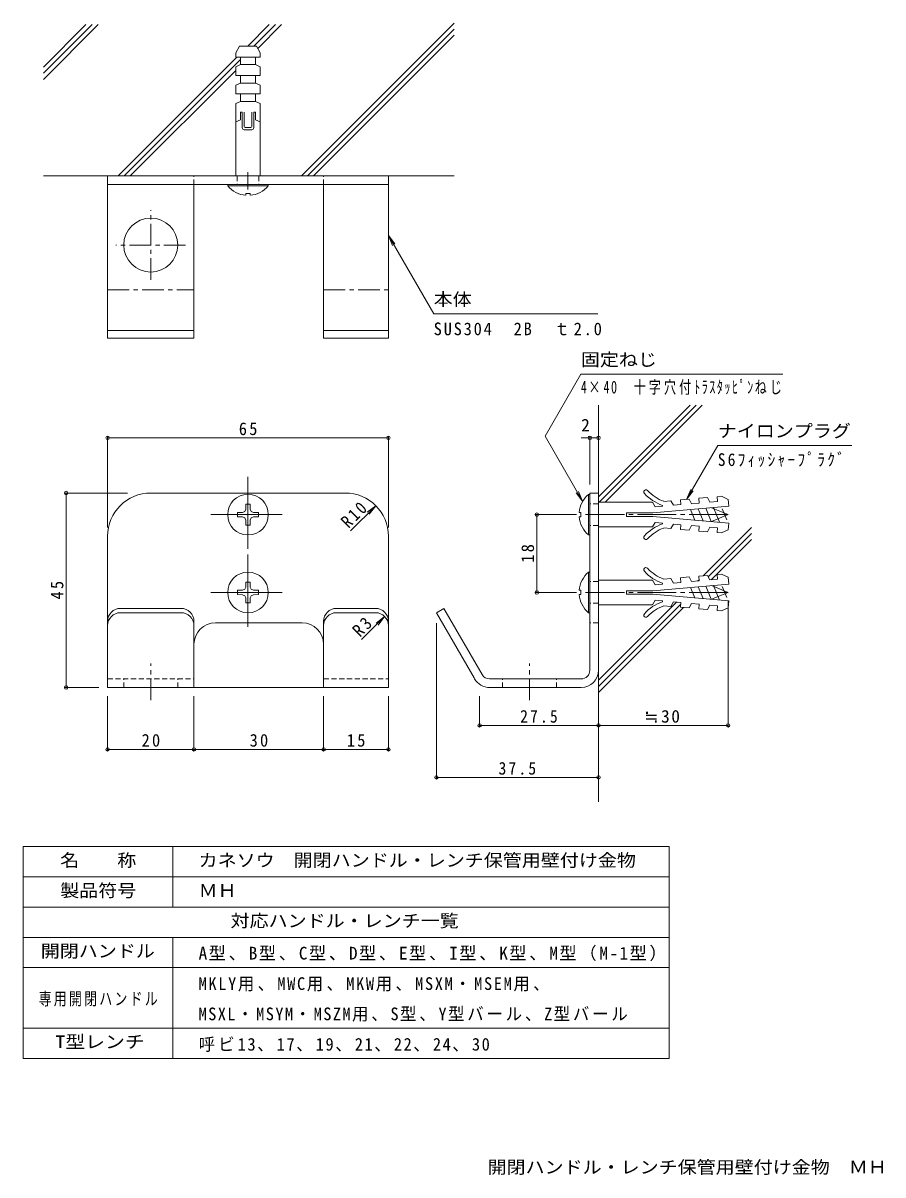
# Model space of a CAD drawing. Units: millimetres on the paper. Extents: x -176 to 184, y -133 to 134.
# Drawn here: x -176.3 to 22.7, y -132.8 to 133.7 of the extents above; entities that cross this region are included whole.
import ezdxf
from ezdxf.enums import TextEntityAlignment as Align

# ---------------------------------------------------------------- set-up
doc = ezdxf.new("R2010")
doc.units = ezdxf.units.MM
doc.header["$PDMODE"] = 32
doc.header["$PDSIZE"] = 0.8
for name, pattern in [('CHAIN1', [8, 5, -1, 1, -1]), ('CHAIN2', [12, 9, -1, 1, -1]), ('DASHED1', [1.8, 1.2, -0.6])]:
    doc.linetypes.add(name, pattern=pattern)
for name, color, linetype, lineweight in [('8-0', 2, 'Continuous', 18), ('8-1', 2, 'Continuous', 18), ('8-2', 3, 'Continuous', 18), ('8-4', 7, 'Continuous', 18), ('8-F', 7, 'Continuous', 18), ('F-5_F-5ﾚｲﾔ', 7, 'Continuous', 18), ('F-F_F-Fﾚｲﾔ', 7, 'Continuous', 18)]:
    doc.layers.add(name, color=color, linetype=linetype, lineweight=lineweight)
doc.layers.add('F-4_F-4ﾚｲﾔ', color=2, linetype='Continuous')
doc.styles.add('ＭＳ ゴシック', font='')
doc.styles.get('ＭＳ ゴシック').set_extended_font_data('MS Gothic')

msp = doc.modelspace()

# ---------------------------------------------------------------- linework, layer by layer
at = {"layer": '8-0'}
for p, q in [((-126.233, 128.358), (-127.083, 126.858)), ((-122.233, 128.358), (-126.233, 128.358)), ((-122.233, 128.358), (-121.383, 126.858)), ((-127.083, 125.858), (-127.083, 126.858)), ((-121.383, 125.858), (-127.083, 125.858)), ((-125.983, 124.108), (-125.983, 125.858)), ((-122.483, 124.108), (-122.483, 125.858)), ((-121.383, 125.858), (-121.383, 126.858)), ((-125.983, 124.108), (-127.083, 123.608)), ((-127.083, 121.608), (-127.083, 123.608)), ((-125.983, 124.108), (-122.483, 124.108)), ((-122.483, 124.108), (-121.383, 123.608)), ((-121.383, 121.608), (-121.383, 123.608)), ((-125.983, 121.608), (-122.483, 121.608)), ((-125.983, 119.858), (-127.083, 119.358)), ((-127.083, 117.358), (-127.083, 119.358)), ((-125.983, 117.358), (-127.083, 117.358)), ((-125.983, 119.858), (-122.483, 119.858)), ((-125.983, 117.358), (-122.483, 117.358)), ((-125.983, 115.608), (-125.983, 117.358)), ((-122.483, 119.858), (-121.383, 119.358)), ((-122.483, 117.358), (-121.383, 117.358)), ((-122.483, 115.608), (-122.483, 117.358)), ((-121.383, 117.358), (-121.383, 119.358)), ((-125.983, 115.608), (-127.083, 115.108)), ((-127.083, 98.358), (-127.083, 115.108)), ((-125.983, 115.608), (-122.483, 115.608)), ((-122.483, 115.608), (-121.383, 115.108)), ((-121.383, 98.358), (-121.383, 115.108)), ((-125.983, 113.108), (-125.583, 113.108)), ((-125.983, 111.358), (-125.983, 113.108)), ((-125.583, 109.563), (-125.583, 113.108)), ((-125.083, 109.763), (-125.083, 113.108)), ((-123.383, 109.763), (-123.383, 113.108)), ((-122.883, 113.108), (-122.483, 113.108)), ((-122.883, 109.563), (-122.883, 113.108)), ((-122.483, 111.358), (-122.483, 113.108)), ((-125.983, 111.358), (-127.083, 110.858)), ((-123.583, 109.563), (-124.883, 109.563)), ((-122.483, 111.358), (-121.383, 110.858)), ((-123.383, 109.063), (-125.083, 109.063)), ((-121.383, 98.358), (-127.083, 98.358)), ((-124.733, 93.878), (-124.733, 94.278)), ((-124.733, 94.278), (-123.733, 94.278)), ((-123.733, 93.878), (-123.733, 94.278)), ((-45.407, 24.699), (-45.119, 24.699)), ((-45.407, 15.299), (-45.407, 24.699)), ((-45.119, 15.299), (-45.119, 24.699)), ((-13.111, 23.528), (-14.68, 24.244)), ((-43.119, 22.849), (-30.619, 22.849)), ((-43.119, 17.149), (-43.119, 22.849)), ((-30.025, 21.797), (-30.619, 22.849)), ((-30.512, 20.399), (-12.972, 21.934)), ((-27.975, 23.08), (-26.385, 23.22)), ((-25.791, 22.167), (-26.385, 23.22)), ((-25.791, 22.167), (-24.048, 22.32)), ((-21.557, 22.538), (-22.151, 23.59)), ((-21.557, 22.538), (-19.814, 22.69)), ((-19.91, 23.786), (-17.917, 23.96)), ((-19.814, 22.69), (-19.91, 23.786)), ((-18.25, 21.472), (-17, 18.417)), ((-17.323, 22.908), (-17.917, 23.96)), ((-17.323, 22.908), (-15.58, 23.061)), ((-13.119, 19.999), (-16.949, 21.586)), ((-16.459, 21.629), (-15.076, 18.249)), ((-14.493, 21.357), (-13.447, 18.801)), ((-12.972, 21.934), (-13.111, 23.528)), ((-47.598, 20.499), (-47.198, 20.499)), ((-47.598, 19.499), (-47.198, 19.499)), ((-47.198, 19.499), (-47.198, 20.499)), ((-36.619, 20.399), (-30.512, 20.399)), ((-36.619, 19.599), (-36.619, 20.399)), ((-21.832, 21.159), (-20.848, 18.754)), ((-20.041, 21.315), (-18.924, 18.585)), ((-13.119, 19.999), (-16.949, 18.413)), ((-43.119, 17.149), (-30.619, 17.149)), ((-30.025, 18.201), (-30.619, 17.149)), ((-27.975, 16.918), (-26.385, 16.779)), ((-25.791, 17.831), (-26.385, 16.779)), ((-25.791, 17.831), (-24.048, 17.679)), ((-21.557, 17.461), (-22.151, 16.408)), ((-21.557, 17.461), (-19.814, 17.308)), ((-19.814, 17.308), (-19.91, 16.212)), ((-19.91, 16.212), (-17.917, 16.038)), ((-17.323, 17.09), (-17.917, 16.038)), ((-17.323, 17.09), (-15.58, 16.938)), ((-15.676, 15.842), (-15.58, 16.938)), ((-13.111, 16.471), (-14.68, 15.755)), ((-13.111, 16.471), (-12.972, 18.065)), ((-45.407, 15.299), (-45.119, 15.299)), ((-15.676, 15.842), (-14.68, 15.755)), ((-45.407, 6.699), (-45.119, 6.699)), ((-45.407, -2.701), (-45.407, 6.699)), ((-45.119, -2.701), (-45.119, 6.699)), ((-21.557, 4.538), (-22.151, 5.59)), ((-19.91, 5.786), (-17.917, 5.96)), ((-19.814, 4.69), (-19.91, 5.786)), ((-17.323, 4.908), (-17.917, 5.96)), ((-13.111, 5.528), (-14.68, 6.244)), ((-12.972, 3.934), (-13.111, 5.528)), ((-43.119, 4.849), (-30.619, 4.849)), ((-43.119, -0.851), (-43.119, 4.849)), ((-30.025, 3.797), (-30.619, 4.849)), ((-30.512, 2.399), (-12.972, 3.934)), ((-27.975, 5.08), (-26.385, 5.22)), ((-25.791, 4.167), (-26.385, 5.22)), ((-25.791, 4.167), (-24.048, 4.32)), ((-21.832, 3.159), (-20.848, 0.754)), ((-21.557, 4.538), (-19.814, 4.69)), ((-20.041, 3.315), (-18.924, 0.585)), ((-18.25, 3.472), (-17, 0.417)), ((-17.323, 4.908), (-15.58, 5.061)), ((-13.119, 1.999), (-16.949, 3.586)), ((-16.459, 3.629), (-15.076, 0.249)), ((-14.493, 3.357), (-13.447, 0.801)), ((-47.598, 2.499), (-47.198, 2.499)), ((-47.598, 1.499), (-47.198, 1.499)), ((-47.198, 1.499), (-47.198, 2.499)), ((-36.619, 2.399), (-30.512, 2.399)), ((-36.619, 1.599), (-36.619, 2.399)), ((-30.025, 0.201), (-30.619, -0.851)), ((-13.119, 1.999), (-16.949, 0.413)), ((-13.111, -1.529), (-12.972, 0.065)), ((-43.119, -0.851), (-30.619, -0.851)), ((-27.975, -1.082), (-26.385, -1.221)), ((-25.791, -0.169), (-26.385, -1.221)), ((-25.791, -0.169), (-24.048, -0.321)), ((-21.557, -0.539), (-22.151, -1.592)), ((-21.557, -0.539), (-19.814, -0.692)), ((-19.814, -0.692), (-19.91, -1.788)), ((-19.91, -1.788), (-17.917, -1.962)), ((-17.323, -0.91), (-17.917, -1.962)), ((-17.323, -0.91), (-15.58, -1.062)), ((-15.676, -2.158), (-15.58, -1.062)), ((-15.676, -2.158), (-14.68, -2.245)), ((-13.111, -1.529), (-14.68, -2.245)), ((-45.407, -2.701), (-45.119, -2.701))]:
    msp.add_line(p, q, dxfattribs=at)
for points in [[(-125.983, 119.858), (-125.983, 121.608), (-127.083, 121.608)], [(-122.483, 119.858), (-122.483, 121.608), (-121.383, 121.608)], [(-128.933, 96.069), (-119.533, 96.069), (-119.533, 96.358)], [(-128.933, 96.069), (-128.933, 96.358), (-119.533, 96.358)], [(-15.58, 23.061), (-15.676, 24.157), (-14.68, 24.244)], [(-30.025, 21.797), (-28.281, 21.95), (-28.299, 22.149)], [(-24.048, 22.32), (-24.143, 23.416), (-22.151, 23.59)], [(-36.619, 19.599), (-30.512, 19.599), (-12.972, 18.065)], [(-30.025, 18.201), (-28.281, 18.049), (-28.299, 17.85)], [(-24.048, 17.679), (-24.143, 16.583), (-22.151, 16.408)], [(-24.048, 4.32), (-24.143, 5.416), (-22.151, 5.59)], [(-15.58, 5.061), (-15.676, 6.157), (-14.68, 6.244)], [(-30.025, 3.797), (-28.281, 3.95), (-28.299, 4.149)], [(-36.619, 1.599), (-30.512, 1.599), (-12.972, 0.065)], [(-30.025, 0.201), (-28.281, 0.049), (-28.299, -0.15)], [(-24.048, -0.321), (-24.143, -1.417), (-22.151, -1.592)]]:
    msp.add_lwpolyline(points, dxfattribs=at)
for centre, radius, start, end in [((-125.083, 109.563), 0.5, 180, 270), ((-124.883, 109.763), 0.2, 180, 270), ((-123.583, 109.763), 0.2, 270, 0), ((-123.383, 109.563), 0.5, 270, 0), ((-124.233, 99.958), 6.1, 219.60199, 265.29808), ((-124.233, 99.958), 6.1, 274.70146, 320.39801), ((-41.519, 19.999), 6.1, 129.60199, 175.29854), ((-32.129, 25.25), 0.5, 42.07008, 222.07036), ((-25.077, 31.615), 10, 222.07018, 251.20253), ((-25.077, 31.615), 9, 222.07018, 251.20253), ((-41.519, 19.999), 6.1, 184.70192, 230.39801), ((-25.077, 8.383), 10, 108.79747, 137.92982), ((-25.077, 8.383), 9, 108.79747, 137.92982), ((-32.129, 14.748), 0.5, 137.92964, 317.92992), ((-41.519, 1.999), 6.1, 129.60199, 175.29854), ((-32.129, 7.25), 0.5, 42.07008, 222.07036), ((-25.077, 13.615), 10, 222.07018, 251.20253), ((-25.077, 13.615), 9, 222.07018, 251.20253), ((-41.519, 1.999), 6.1, 184.70192, 230.39801), ((-25.077, -9.617), 10, 108.79747, 137.92982), ((-25.077, -9.617), 9, 108.79747, 137.92982), ((-32.129, -3.252), 0.5, 137.92964, 317.92992)]:
    msp.add_arc(centre, radius, start, end, dxfattribs=at)
at = {"layer": '8-1', "linetype": 'CHAIN2'}
for p, q in [((-124.233, 12.079), (-124.233, 28.753)), ((-132.841, 19.999), (-116.359, 19.999)), ((-124.233, -5.921), (-124.233, 10.753)), ((-132.841, 1.999), (-116.359, 1.999))]:
    msp.add_line(p, q, dxfattribs=at)
at = {"layer": '8-1'}
for p, q in [((-124.731, 22.399), (-124.751, 21.249)), ((-126.633, 20.497), (-125.482, 20.518)), ((-126.633, 20.497), (-126.633, 19.501)), ((-126.633, 19.501), (-125.482, 19.481)), ((-125.482, 20.518), (-124.983, 20.75)), ((-125.482, 19.481), (-124.983, 19.248)), ((-124.751, 21.249), (-124.983, 20.75)), ((-124.751, 18.75), (-124.983, 19.248)), ((-124.731, 17.599), (-124.751, 18.75)), ((-123.714, 21.249), (-123.482, 20.75)), ((-123.714, 18.75), (-123.482, 19.248)), ((-122.983, 20.518), (-123.482, 20.75)), ((-122.983, 19.481), (-123.482, 19.248)), ((-121.833, 20.497), (-122.983, 20.518)), ((-125.482, 2.518), (-124.983, 2.75)), ((-124.751, 3.249), (-124.983, 2.75)), ((-124.731, 4.399), (-124.751, 3.249)), ((-123.714, 3.249), (-123.482, 2.75)), ((-122.983, 2.518), (-123.482, 2.75)), ((-126.633, 2.497), (-125.482, 2.518)), ((-126.633, 2.497), (-126.633, 1.501)), ((-126.633, 1.501), (-125.482, 1.481)), ((-125.482, 1.481), (-124.983, 1.248)), ((-124.751, 0.75), (-124.983, 1.248)), ((-124.731, -0.401), (-124.751, 0.75)), ((-123.714, 0.75), (-123.482, 1.248)), ((-122.983, 1.481), (-123.482, 1.248)), ((-121.833, 2.497), (-122.983, 2.518))]:
    msp.add_line(p, q, dxfattribs=at)
for points in [[(-124.731, 22.399), (-123.734, 22.399), (-123.714, 21.249)], [(-124.731, 17.599), (-123.734, 17.599), (-123.714, 18.75)], [(-121.833, 20.497), (-121.833, 19.501), (-122.983, 19.481)], [(-124.731, 4.399), (-123.734, 4.399), (-123.714, 3.249)], [(-124.731, -0.401), (-123.734, -0.401), (-123.714, 0.75)], [(-121.833, 2.497), (-121.833, 1.501), (-122.983, 1.481)]]:
    msp.add_lwpolyline(points, dxfattribs=at)
for centre in [(-124.233, 19.999), (-124.233, 1.999)]:
    msp.add_circle(centre, 4.7, dxfattribs=at)
at = {"layer": '8-2', "linetype": 'CHAIN2'}
for p, q in [((-124.233, 99.262), (-124.233, 95.241)), ((-124.233, 24.999), (-124.233, 14.999)), ((-119.233, 19.999), (-129.233, 19.999)), ((-13.119, 19.999), (-46.236, 19.999)), ((-124.233, 6.999), (-124.233, -3.001)), ((-119.233, 1.999), (-129.233, 1.999)), ((-13.119, 1.999), (-46.236, 1.999))]:
    msp.add_line(p, q, dxfattribs=at)
at = {"layer": '8-2'}
for p, q in [((-156.733, 60.858), (-156.733, 98.358)), ((-91.733, 98.358), (-156.733, 98.358)), ((-91.733, 96.358), (-156.733, 96.358)), ((-136.733, 60.858), (-136.733, 96.358)), ((-106.733, 60.858), (-106.733, 96.358)), ((-91.733, 60.858), (-91.733, 98.358)), ((-136.733, 62.59), (-156.733, 62.59)), ((-91.733, 62.59), (-106.733, 62.59)), ((-136.733, 60.858), (-156.733, 60.858)), ((-91.733, 60.858), (-106.733, 60.858)), ((-101.733, 24.999), (-146.733, 24.999)), ((-45.119, 24.999), (-43.119, 24.999)), ((-45.119, -16.001), (-45.119, 24.999)), ((-43.119, 24.999), (-43.119, -16.001)), ((-156.733, 14.999), (-156.733, -20.001)), ((-91.733, 14.999), (-91.733, -20.001)), ((-139.733, -1.68), (-153.733, -1.68)), ((-94.733, -1.68), (-103.733, -1.68)), ((-78.887, -1.68), (-80.619, -2.68)), ((-70.041, -17.001), (-78.887, -1.68)), ((-139.733, -2.68), (-153.733, -2.68)), ((-136.733, -4.68), (-136.733, -20.001)), ((-111.733, -5.001), (-131.733, -5.001)), ((-106.733, -4.68), (-106.733, -20.001)), ((-94.733, -2.68), (-103.733, -2.68)), ((-71.914, -17.758), (-80.619, -2.68)), ((-71.773, -18.001), (-71.914, -17.758)), ((-68.309, -18.001), (-47.119, -18.001)), ((-156.733, -20.001), (-91.733, -20.001)), ((-68.309, -20.001), (-47.119, -20.001))]:
    msp.add_line(p, q, dxfattribs=at)
at = {"layer": '8-2', "linetype": 'DASHED1'}
for p, q in [((-136.733, 96.358), (-136.733, 98.358)), ((-126.733, 98.358), (-126.733, 96.358)), ((-121.733, 98.358), (-121.733, 96.358)), ((-106.733, 96.358), (-106.733, 98.358)), ((-43.119, 22.499), (-45.119, 22.499)), ((-43.119, 17.499), (-45.119, 17.499)), ((-43.119, 4.499), (-45.119, 4.499)), ((-43.119, -0.501), (-45.119, -0.501)), ((-43.119, -5.001), (-45.119, -5.001)), ((-156.733, -18.001), (-136.733, -18.001)), ((-152.983, -20.001), (-152.983, -18.001)), ((-140.483, -20.001), (-140.483, -18.001)), ((-106.733, -18.001), (-91.733, -18.001)), ((-65.369, -20.001), (-65.369, -18.001)), ((-52.869, -20.001), (-52.869, -18.001))]:
    msp.add_line(p, q, dxfattribs=at)
at = {"layer": '8-2', "linetype": 'CHAIN1'}
for p, q in [((-146.733, 74.301), (-146.733, 90.414)), ((-138.676, 82.358), (-154.79, 82.358)), ((-156.733, 72.012), (-136.733, 72.012)), ((-106.733, 72.012), (-91.733, 72.012)), ((-146.733, -22.951), (-146.733, -14.459)), ((-59.119, -22.951), (-59.119, -14.459))]:
    msp.add_line(p, q, dxfattribs=at)
at = {"layer": '8-2'}
msp.add_circle((-146.733, 82.358), 6.25, dxfattribs=at)
for centre, radius, start, end in [((-146.733, 14.999), 10, 90, 180), ((-101.733, 14.999), 10, 0, 90), ((-153.733, -4.68), 3, 90, 180), ((-139.733, -4.68), 3, 0, 90), ((-103.733, -4.68), 3, 90, 180), ((-94.733, -4.68), 3, 0, 90), ((-153.733, -5.68), 3, 90, 180), ((-139.733, -5.68), 3, 0, 90), ((-131.733, -10.001), 5, 90, 180), ((-111.733, -10.001), 5, 0, 90), ((-103.733, -5.68), 3, 90, 180), ((-94.733, -5.68), 3, 0, 90), ((-68.309, -16.001), 4, 210, 270), ((-68.309, -16.001), 2, 210, 270), ((-47.119, -16.001), 4, 270, 0), ((-47.119, -16.001), 2, 270, 0)]:
    msp.add_arc(centre, radius, start, end, dxfattribs=at)
at = {"layer": '8-4'}
for p, q in [((-156.733, 38.064), (-156.733, 16.999)), ((-156.733, 37.764), (-91.733, 37.764)), ((-91.733, 38.064), (-91.733, 16.999)), ((-43.119, 37.764), (-47.119, 37.764)), ((-45.119, 38.064), (-45.119, 26.999)), ((-43.119, 38.064), (-43.119, 26.999)), ((-166.627, 24.999), (-152.143, 24.999)), ((-166.327, -20.001), (-166.327, 24.999)), ((-100.495, 16.237), (-94.662, 22.07)), ((-94.662, 22.07), (-96.645, 20.548)), ((-94.662, 22.07), (-96.183, 20.087)), ((-57.692, 19.999), (-48.236, 19.999)), ((-57.392, 1.999), (-57.392, 19.999)), ((-57.692, 1.999), (-48.236, 1.999)), ((-13.119, -29.064), (-13.119, -0.001)), ((-97.938, -8.885), (-92.611, -3.559)), ((-92.611, -3.559), (-94.595, -5.081)), ((-92.611, -3.559), (-94.133, -5.542)), ((-80.619, -41.091), (-80.619, -5.07)), ((-166.627, -20.001), (-158.733, -20.001)), ((-156.733, -34.613), (-156.733, -22.001)), ((-136.733, -34.613), (-136.733, -22.001)), ((-106.733, -34.613), (-106.733, -22.001)), ((-91.733, -34.613), (-91.733, -22.001)), ((-70.619, -29.064), (-70.619, -22.001)), ((-43.119, -41.091), (-43.119, -22.001)), ((-43.119, -29.064), (-43.119, -22.001)), ((-43.119, -28.764), (-70.619, -28.764)), ((-43.119, -28.764), (-13.119, -28.764)), ((-156.733, -34.313), (-136.733, -34.313)), ((-136.733, -34.313), (-106.733, -34.313)), ((-106.733, -34.313), (-91.733, -34.313)), ((-43.119, -40.791), (-80.619, -40.791))]:
    msp.add_line(p, q, dxfattribs=at)
for p in [(-156.733, 37.764), (-91.733, 37.764), (-45.119, 37.764), (-43.119, 37.764), (-166.327, 24.999), (-57.392, 19.999), (-57.392, 1.999), (-166.327, -20.001), (-70.619, -28.764), (-43.119, -28.764), (-13.119, -28.764), (-156.733, -34.313), (-136.733, -34.313), (-106.733, -34.313), (-91.733, -34.313), (-80.619, -40.791), (-43.119, -40.791)]:
    msp.add_point(p, dxfattribs=at)
at = {"layer": '8-F'}
for p, q in [((-171.565, 123.518), (-161.726, 133.358)), ((-171.565, 122.104), (-160.312, 133.358)), ((-171.565, 120.69), (-158.897, 133.358)), ((-124.299, 128.358), (-119.299, 133.358)), ((-122.885, 128.358), (-117.885, 133.358)), ((-121.957, 127.871), (-116.471, 133.358)), ((-111.873, 98.358), (-76.499, 133.731)), ((-110.459, 98.358), (-76.499, 132.317)), ((-109.045, 98.358), (-76.499, 130.903)), ((-154.299, 98.358), (-126.799, 125.858)), ((-152.885, 98.358), (-125.983, 125.26)), ((-151.471, 98.358), (-127.083, 122.746)), ((-156.733, 98.358), (-171.565, 98.358)), ((-91.733, 98.358), (-76.499, 98.358)), ((-43.119, -46.417), (-43.119, 45.293)), ((-21.928, 45.293), (-43.119, 24.102)), ((-20.514, 45.293), (-42.957, 22.849)), ((-19.1, 45.293), (-41.543, 22.849)), ((-7.738, 17.056), (-18.922, 5.873)), ((-7.738, 15.642), (-17.738, 5.643)), ((-7.738, 14.228), (-17.032, 4.934)), ((-19.837, 4.957), (-20.132, 4.662)), ((-25.03, -0.236), (-43.119, -18.324)), ((-24.081, -0.7), (-43.119, -19.738)), ((-23.445, -1.478), (-43.119, -21.153))]:
    msp.add_line(p, q, dxfattribs=at)
at = {"layer": 'F-5_F-5ﾚｲﾔ'}
for p, q in [((-91.733, 84.608), (-90.776, 82.298)), ((-81.258, 66.466), (-43.258, 66.466)), ((-47.196, 52.522), (-55.487, 38.161)), ((-47.196, 52.522), (-0.446, 52.522)), ((-46.782, 23.083), (-55.487, 38.161)), ((-22.72, 23.54), (-15.516, 36.017)), ((-15.516, 36.017), (15.484, 36.017)), ((-46.782, 23.083), (-48.304, 25.066)), ((-46.782, 23.083), (-47.739, 25.393)), ((-22.72, 23.54), (-21.763, 25.85)), ((-22.72, 23.54), (-21.198, 25.524)), ((-176.3, -56.8), (-26.734, -56.8)), ((-176.3, -70.8), (-26.734, -70.8)), ((-176.3, -77.8), (-26.734, -77.8)), ((-176.3, -84.8), (-26.734, -84.8)), ((-176.3, -98.8), (-26.734, -98.8)), ((-176.3, -105.8), (-26.734, -105.8))]:
    msp.add_line(p, q, dxfattribs=at)
msp.add_lwpolyline([(-81.258, 66.466), (-91.733, 84.608), (-90.211, 82.624)], dxfattribs=at)
at = {"layer": 'F-F_F-Fﾚｲﾔ'}
for p, q in [((-176.3, -56.8), (-176.3, -105.8)), ((-141.596, -56.8), (-141.596, -70.8)), ((-26.734, -56.8), (-26.734, -105.8)), ((-176.3, -63.8), (-26.734, -63.8)), ((-141.596, -77.8), (-141.596, -105.8))]:
    msp.add_line(p, q, dxfattribs=at)

# ---------------------------------------------------------------- texts
at = {"layer": '8-4', "color": 2, "style": 'ＭＳ ゴシック'}
msp.add_text('2', height=2.933, dxfattribs=at).set_placement((-47.119, 38.364), align=Align.BOTTOM_LEFT)
at = {"layer": '8-4', "color": 2, "char_height": 2.933, "attachment_point": 7, "style": 'ＭＳ ゴシック'}
for s, insert in [('\\T1.27;\\W0.95;65', (-126.358, 38.364)), ('\\T1.28;\\W0.9;27.5', (-61.244, -28.164)), ('\\T1.19;≒30', (-32.494, -28.164)), ('\\T1.27;\\W0.95;20', (-148.858, -33.713)), ('\\T1.27;\\W0.95;30', (-123.858, -33.713)), ('\\T1.27;\\W0.95;15', (-101.358, -33.713)), ('\\T1.28;\\W0.9;37.5', (-66.244, -40.191))]:
    msp.add_mtext(s, dxfattribs=dict(at, insert=insert))
for s, insert, rotation in [('\\T1.27;\\W0.9;R10', (-100.919, 16.661), 45), ('\\T1.27;\\W0.95;18', (-57.992, 8.874), 90), ('\\T1.27;\\W0.95;45', (-166.927, 0.374), 90), ('\\T1.27;\\W0.95;R3', (-98.29, -8.533), 45)]:
    msp.add_mtext(s, dxfattribs=dict(at, insert=insert, rotation=rotation))
at = {"layer": 'F-4_F-4ﾚｲﾔ', "style": 'ＭＳ ゴシック', "width": 1.1}
msp.add_text('開閉ハンドル・レンチ保管用壁付け金物\u3000ＭＨ', height=2.933, dxfattribs=at).set_placement((-68.8, -133.3), align=Align.BOTTOM_LEFT)
at = {"layer": 'F-5_F-5ﾚｲﾔ', "color": 2, "style": 'ＭＳ ゴシック'}
for s, width, p in [('本体', 1.1, (-81.258, 67.466)), ('固定ねじ', 1.1, (-47.196, 53.522)), ('ナイロンプラグ', 1.1, (-15.516, 37.017)), ('対応ハンドル・レンチ一覧', 1.1, (-128.267, -76.3)), ('開閉ハンドル', 1.1, (-172.198, -83.3)), ('T型レンチ', 1.15, (-168.823, -104.3))]:
    msp.add_text(s, height=2.933, dxfattribs=dict(at, width=width)).set_placement(p, align=Align.BOTTOM_LEFT)
at = {"layer": 'F-5_F-5ﾚｲﾔ', "color": 2, "char_height": 2.933, "attachment_point": 7, "style": 'ＭＳ ゴシック'}
for s, insert in [('\\T1.22;\\W0.95;SUS304\u30002B\u3000ｔ2.0', (-81.258, 61.466)), ('\\T1.25;\\W0.7;4×40\u3000十字穴付ﾄﾗｽﾀｯﾋﾟﾝねじ', (-47.196, 47.72)), ('\\T1.28;\\W0.9;S6ﾌｨｯｼｬｰﾌﾟﾗｸﾞ', (-15.516, 31.017)), ('\\T1.16;A型、B型、C型、D型、E型、I型、K型、M型（M-1型）', (-135.665, -83.3)), ('\\T1.2;\\W0.95;MKLY用、MWC用、MKW用、MSXM・MSEM用、', (-135.665, -90.3)), ('\\T1.17;\\W0.75;専用開閉ハンドル', (-172.698, -93.8)), ('\\T1.17;\\W0.95;MSXL・MSYM・MSZM用、S型、Y型バール、Z型バール', (-135.665, -97.3)), ('\\T1.19;\\W0.95;呼ビ13、17、19、21、22、24、30', (-135.665, -104.3))]:
    msp.add_mtext(s, dxfattribs=dict(at, insert=insert))
at = {"layer": 'F-F_F-Fﾚｲﾔ', "color": 2, "style": 'ＭＳ ゴシック', "width": 1.1}
for s, p in [('名\u3000\u3000称', (-167.698, -62.3)), ('カネソウ\u3000開閉ハンドル・レンチ保管用壁付け金物', (-135.665, -62.3)), ('製品符号', (-167.698, -69.3)), ('ＭＨ', (-135.665, -69.3))]:
    msp.add_text(s, height=2.933, dxfattribs=at).set_placement(p, align=Align.BOTTOM_LEFT)

doc.saveas('drawing.dxf')
